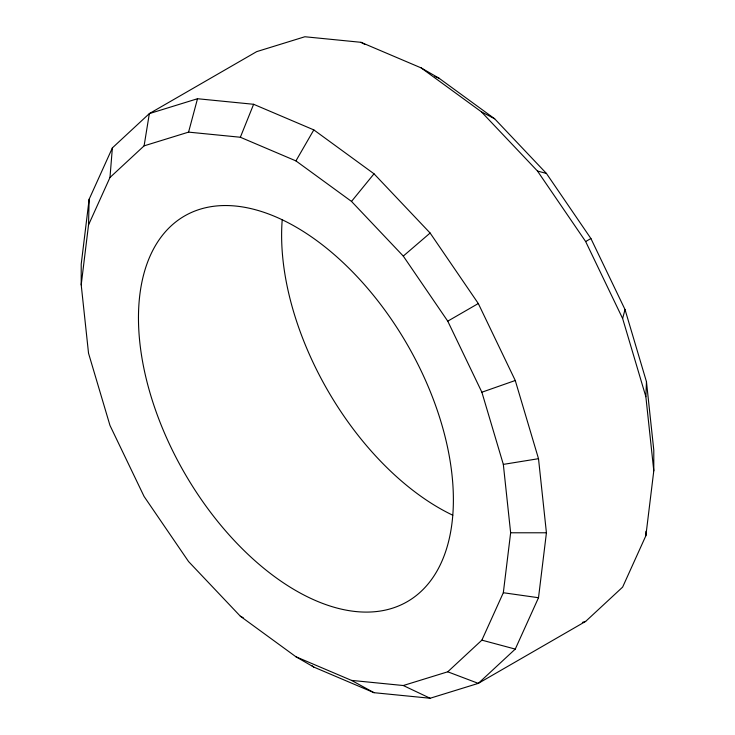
<?xml version="1.0" encoding="UTF-8"?>
<svg xmlns="http://www.w3.org/2000/svg" width="735" height="735" viewBox="0 0 735 735"><rect width="100%" height="100%" fill="white"/><g stroke="black" fill="none" stroke-linecap="round" stroke-linejoin="round"><path stroke-width="1.1" d="M81.208 284.858L88.531 224.91L89.137 199.249L112.372 147.891L149.343 113.603L256.699 51.625L304.878 36.75L360.977 42.308L421.183 67.914L439.071 78.241L494.646 118.776L546.427 173.442L590.903 238.517L625.026 309.564L646.469 381.75L653.792 450.142L653.792 470.804L645.863 535.751L622.628 587.109L585.657 621.397L478.301 683.375L430.122 698.25L374.023 692.692L313.817 667.086L295.929 656.759L240.354 616.224L188.573 561.558L144.097 496.483L109.974 425.436L88.531 353.25L81.208 284.858L81.208 264.196L89.137 199.249M645.863 535.751L645.973 531.286M653.792 470.804L645.863 396.707L646.469 381.75M88.531 224.91L109.974 177.493L112.372 147.891M295.929 656.759L351.505 680.389L403.285 685.525L447.753 671.799L481.875 640.148L503.328 592.732L510.641 532.783L503.328 464.391L481.875 392.214L447.753 321.158L403.285 256.083L351.505 201.418L295.929 160.892L240.354 137.252L188.573 132.125L144.097 145.852L109.974 177.493M447.753 671.799L478.301 683.375L515.263 649.097L538.507 597.73L546.427 532.783L538.507 458.695L515.263 380.5L478.301 303.527L430.122 233.032L374.023 173.809L313.817 129.893L253.621 104.287L197.513 98.729L149.343 113.603L144.097 145.852M188.573 132.125L197.513 98.729M645.863 396.707L622.628 318.512L625.026 309.564M240.354 137.252L253.621 104.287M295.929 160.892L313.817 129.893M351.505 201.418L374.023 173.809M403.285 256.083L430.122 233.032M447.753 321.158L478.301 303.527M421.183 67.914L481.379 111.821L537.487 171.044L585.657 241.549L590.903 238.517M481.875 392.214L515.263 380.5M582.377 622.407L585.657 621.397M503.328 464.391L538.507 458.695M510.641 532.783L546.427 532.783M503.328 592.732L538.507 597.73M537.487 171.044L546.427 173.442M481.875 640.148L515.263 649.097M434.881 76.458L439.071 78.241M403.285 685.525L430.122 698.25M481.379 111.821L494.646 118.776M240.354 616.224L243.193 617.712M360.977 42.308L364.891 44.449M351.505 680.389L374.023 692.692M311.971 665.735L313.817 667.086M585.657 241.549L622.628 318.512M452.76 515.207A222.677 128.561 60 0 1 282.212 219.811M138.465 317.915A222.677 128.561 60 0 0 374.657 611.731A222.677 128.561 60 0 0 374.657 296.821A222.677 128.561 60 0 0 138.465 317.915"/></g></svg>
